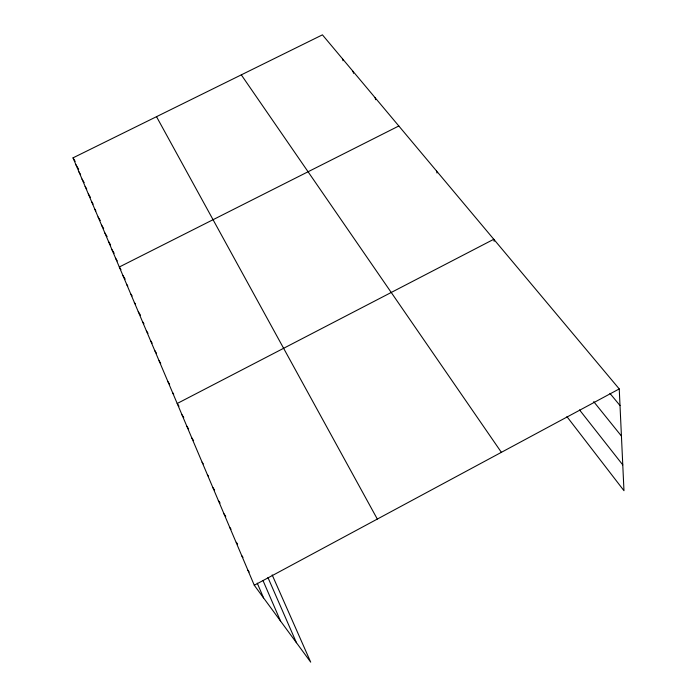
<?xml version="1.0" encoding="UTF-8"?>
<svg xmlns="http://www.w3.org/2000/svg" width="697" height="697" viewBox="0 0 697 697"><rect width="100%" height="100%" fill="white"/><g stroke="black" fill="none" stroke-linecap="round" stroke-linejoin="round"><path stroke-width="1.05" d="M254.283 585.262L619.241 388.926L322.423 34.85L73.028 157.853L254.283 585.262L310.705 662.15L272.17 574.912M398.815 125.983L119.309 266.995L120.964 269.661M609.953 393.396L620.016 405.567M593.722 401.655L621.436 436.061M579.538 409.923L622.778 464.908M566.931 416.64L623.972 490.697L619.241 388.926M247.94 570.303L249.177 572.01M241.746 555.692L242.992 557.426M236.318 542.292L237.564 544.052M229.775 527.463L231.029 529.241M223.99 513.82L225.75 516.346M218.327 500.472L220.095 503.034M241.301 74.858L501.378 452.327M212.794 487.43L214.571 490.008M207.384 474.657L208.569 476.399M202.086 462.163L203.271 463.923M191.814 437.96L193.6 440.635M186.848 426.242L188.626 428.925M181.978 414.759L183.755 417.459M178.99 406.22L177.204 403.502L493.79 239.271L494.156 241.31M172.525 392.481L173.719 394.302M167.942 381.677L169.624 384.256M159.047 360.697L160.728 363.303M154.734 350.513L156.407 353.126M150.491 340.519L152.164 343.142M146.335 330.718L148.008 333.349M142.815 321.979L143.93 323.739M138.259 311.664L140.48 315.192M134.329 302.402L135.436 304.171M131.027 294.195L132.134 295.964M126.68 284.376L127.786 286.153M122.968 275.611L125.172 279.157M115.615 258.282L117.262 260.948M108.418 241.319L110.605 244.882M111.99 249.718L114.177 253.281M104.916 233.059L107.103 236.623M101.474 224.948L103.653 228.511M94.775 209.135L95.855 210.921M98.094 216.967L100.272 220.54M91.507 201.433L93.128 204.108M85.139 186.421L86.75 189.096M88.301 193.862L90.453 197.434M78.988 171.898L80.591 174.572M82.037 179.103L84.18 182.666M73.028 157.853L75.154 161.408M75.982 164.823L78.648 169.266M156.52 116.678L377.321 519.065M267.944 577.543L296.452 642.73M263.074 580.714L280.482 620.957M257.245 583.128L263.544 597.878M342.454 58.748L343.029 60.735M352.978 71.303L353.545 73.29M375.108 97.693L375.648 99.706M436.54 170.983L437.002 173.013"/></g></svg>
